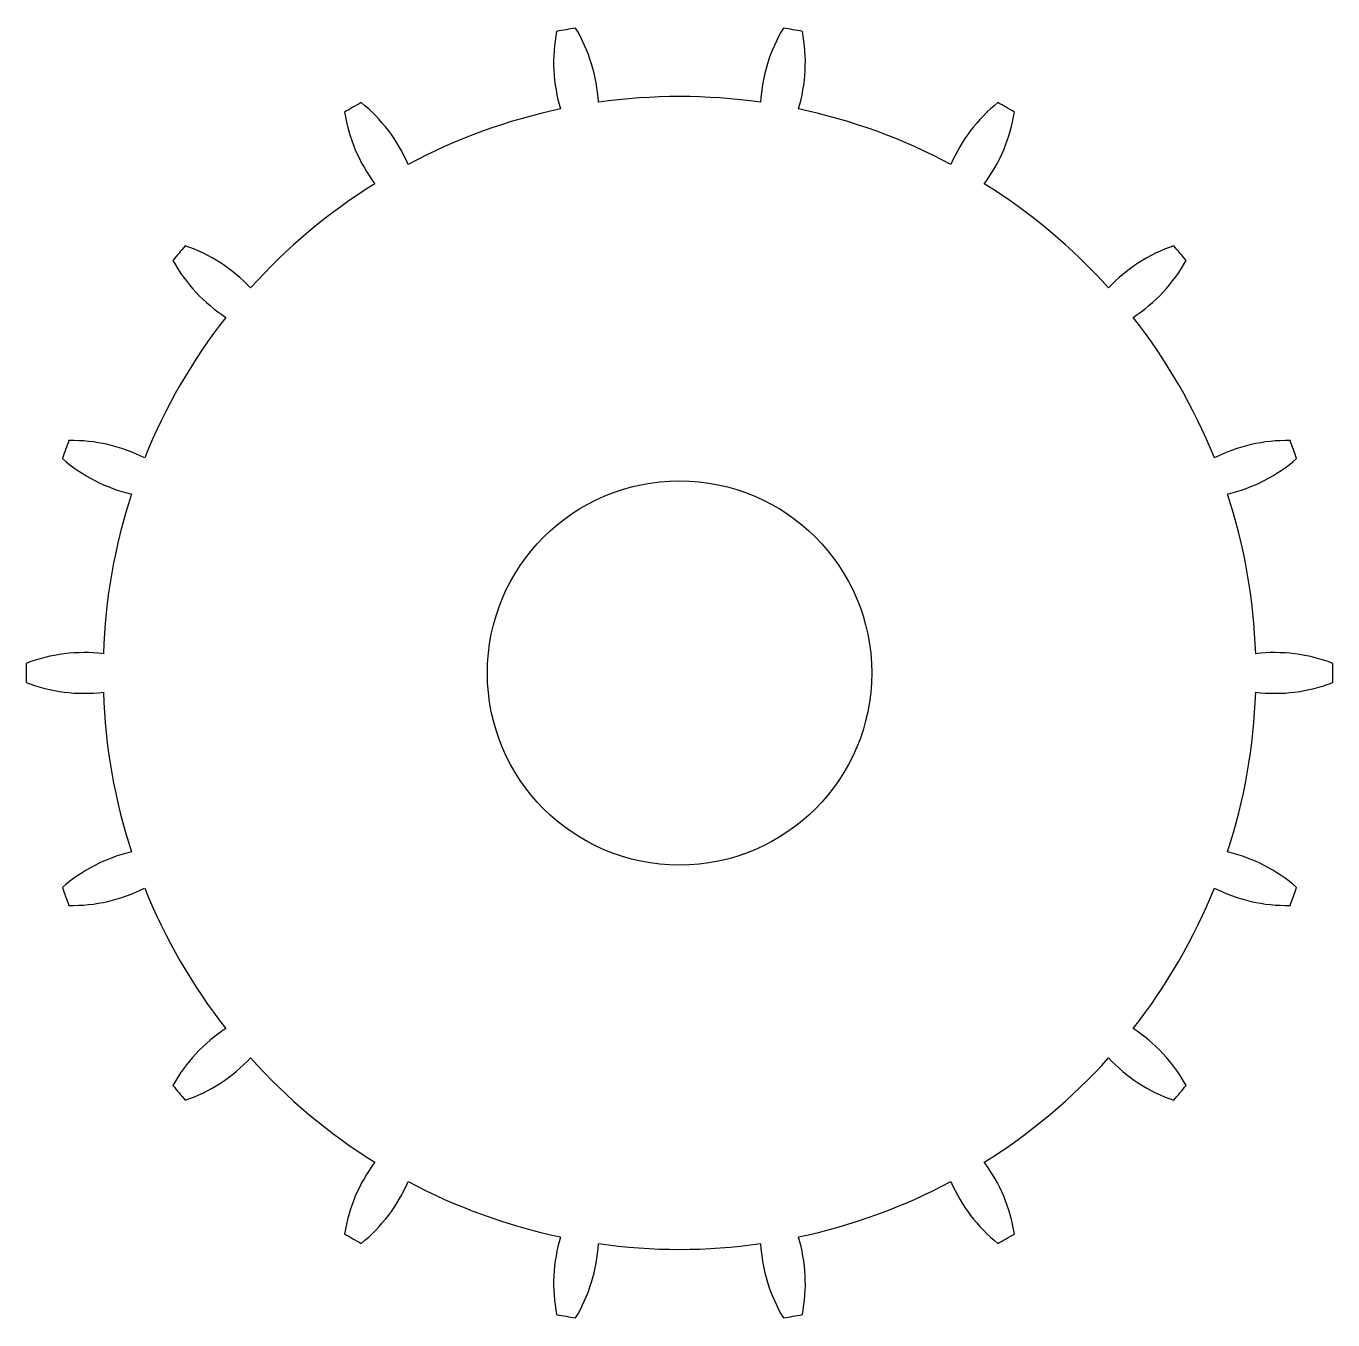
# Model space of a CAD drawing. Header units: millimetres. Extents: x 2983.7 to 3000.7, y 1730.5 to 1747.4.
import ezdxf

# ---------------------------------------------------------------- set-up
doc = ezdxf.new("R2010")
doc.units = ezdxf.units.MM

# ---------------------------------------------------------------- blocks, each defined once
blk = doc.blocks.new('*U2')
blk.add_lwpolyline([(-0.502, -0.25, 0.122396), (0.501, -0.125, 0.007353), (0.501, 0.125, 0.122396), (-0.502, 0.25)], format="xyb")
blk = doc.blocks.new('*U3')
at = {"color": 0, "linetype": 'ByBlock', "lineweight": -2, "transparency": 16777216}
for p, rotation in [((2990.836, 1746.834), 99.9999999999998), ((2993.613, 1746.834), 79.99999999999987), ((2988.226, 1745.884), 119.9999999999998), ((2996.224, 1745.884), 59.99999999999992), ((2986.098, 1744.099), 139.9999999999997), ((2998.351, 1744.099), 39.99999999999992), ((2984.709, 1741.693), 159.9999999999997), ((2999.74, 1741.693), 19.99999999999998), ((2984.227, 1738.958), 180), ((2984.709, 1736.222), 199.9999999999996), ((2999.74, 1736.222), 339.9999999999994), ((2986.098, 1733.817), 219.9999999999995), ((2998.351, 1733.817), 319.9999999999994), ((2988.226, 1732.031), 239.9999999999996), ((2996.224, 1732.031), 299.9999999999994), ((2990.836, 1731.081), 259.9999999999995), ((2993.613, 1731.081), 279.9999999999995)]:
    blk.add_blockref('*U2', p, dxfattribs=dict(at, rotation=rotation))
blk.add_blockref('*U2', (3000.223, 1738.958), dxfattribs=at)

msp = doc.modelspace()

# ---------------------------------------------------------------- linework, layer by layer
msp.add_circle((2992.225, 1738.958), 2.5)
for start, end in [(81.9102, 98.0898), (101.9102, 118.0898), (61.9102, 78.0898), (121.9102, 138.0898), (41.9102, 58.0898), (141.9102, 158.0898), (21.9102, 38.0898), (161.9102, 178.0898), (1.9102, 18.0898), (181.9102, 198.0898), (341.9102, 358.0898), (201.9102, 218.0898), (321.9102, 338.0898), (221.9102, 238.0898), (301.9102, 318.0898), (241.9102, 258.0898), (281.9102, 298.0898), (261.9102, 278.0898)]:
    msp.add_arc((2992.225, 1738.958), 7.5, start, end)

# ---------------------------------------------------------------- block references
msp.add_blockref('*U3', (0, 0))

doc.saveas('drawing.dxf')
